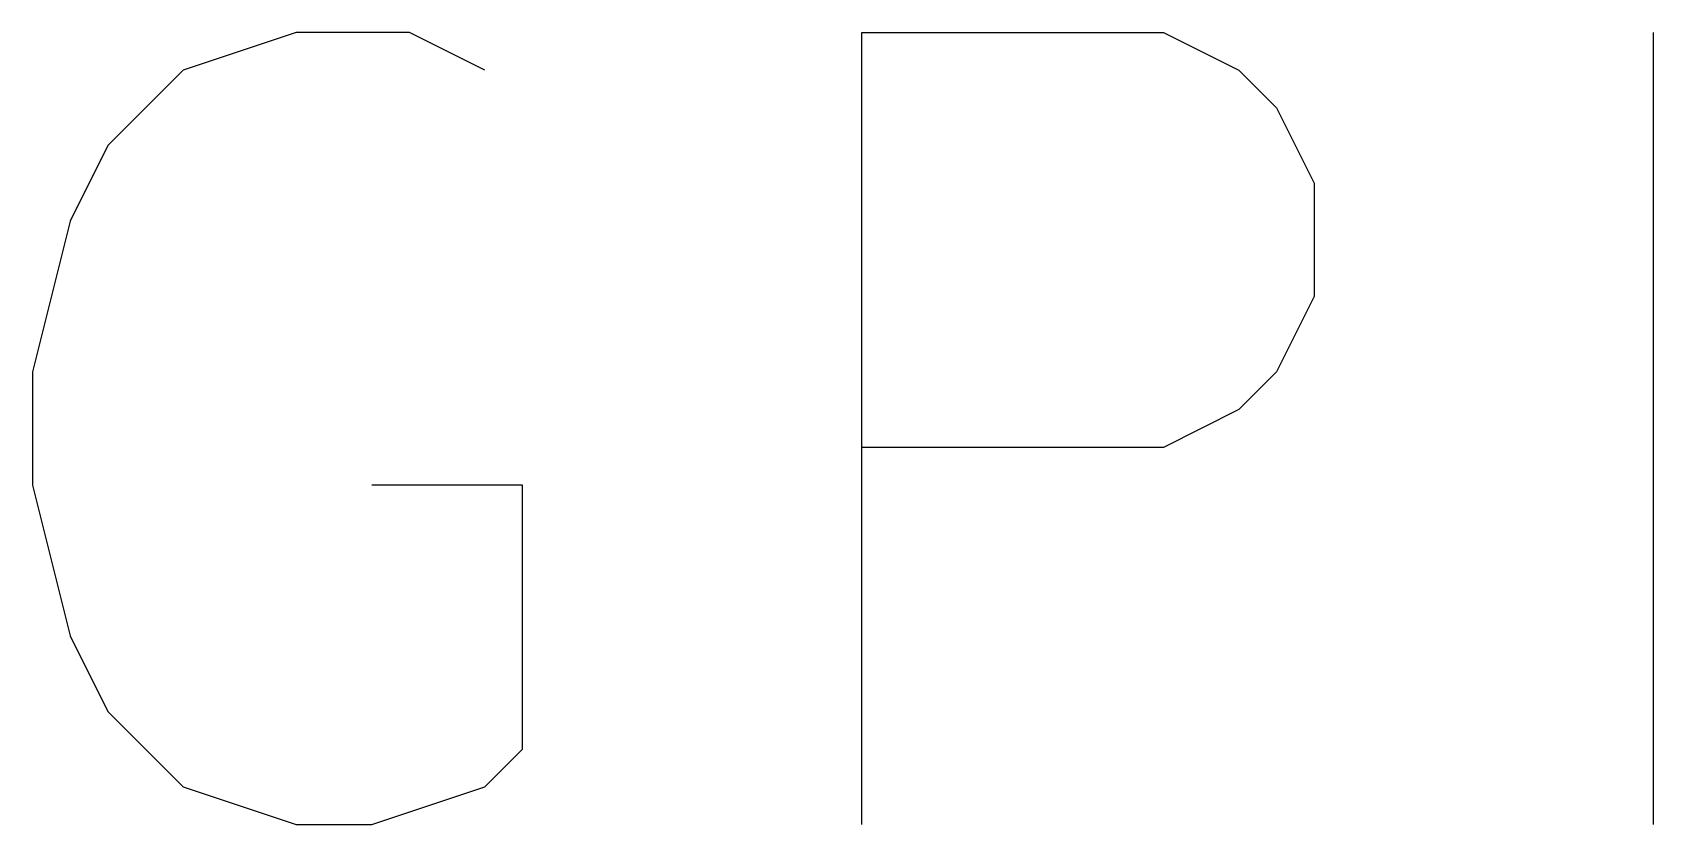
# Model space of a CAD drawing. Header units: millimetres. Extents: x 10 to 287, y -200 to -10.
# Drawn here: x 71.664 to 74.265, y -74.239 to -72.969 of the extents above; entities that cross this region are included whole.
import ezdxf

# ---------------------------------------------------------------- set-up
doc = ezdxf.new("R2010")
doc.units = ezdxf.units.MM
doc.layers.add('RED', color=14, linetype='CONTINUOUS')

msp = doc.modelspace()

# ---------------------------------------------------------------- linework, layer by layer
at = {"layer": 'RED', "linetype": 'CONTINUOUS'}
for p, q in [((72.0876, -72.9692), (71.9062, -73.0297)), ((72.269, -72.9692), (72.0876, -72.9692)), ((72.39, -73.0297), (72.269, -72.9692)), ((72.9947, -74.2392), (72.9947, -72.9692)), ((72.9947, -72.9692), (73.4785, -72.9692)), ((73.4785, -72.9692), (73.5995, -73.0297)), ((74.2647, -74.2392), (74.2647, -72.9692)), ((71.9062, -73.0297), (71.7852, -73.1507)), ((73.5995, -73.0297), (73.66, -73.0902)), ((73.66, -73.0902), (73.7204, -73.2111)), ((71.7852, -73.1507), (71.7247, -73.2716)), ((73.7204, -73.2111), (73.7204, -73.3926)), ((71.7247, -73.2716), (71.6643, -73.5135)), ((73.7204, -73.3926), (73.66, -73.5135)), ((71.6643, -73.5135), (71.6643, -73.6949)), ((73.66, -73.5135), (73.5995, -73.574)), ((73.5995, -73.574), (73.4785, -73.6345)), ((73.4785, -73.6345), (72.9947, -73.6345)), ((71.6643, -73.6949), (71.7247, -73.9368)), ((72.4504, -73.6949), (72.2085, -73.6949)), ((72.4504, -74.1183), (72.4504, -73.6949)), ((71.7247, -73.9368), (71.7852, -74.0578)), ((71.7852, -74.0578), (71.9062, -74.1788)), ((72.39, -74.1788), (72.4504, -74.1183)), ((71.9062, -74.1788), (72.0876, -74.2392)), ((72.2085, -74.2392), (72.39, -74.1788)), ((72.0876, -74.2392), (72.2085, -74.2392))]:
    msp.add_line(p, q, dxfattribs=at)

doc.saveas('drawing.dxf')
